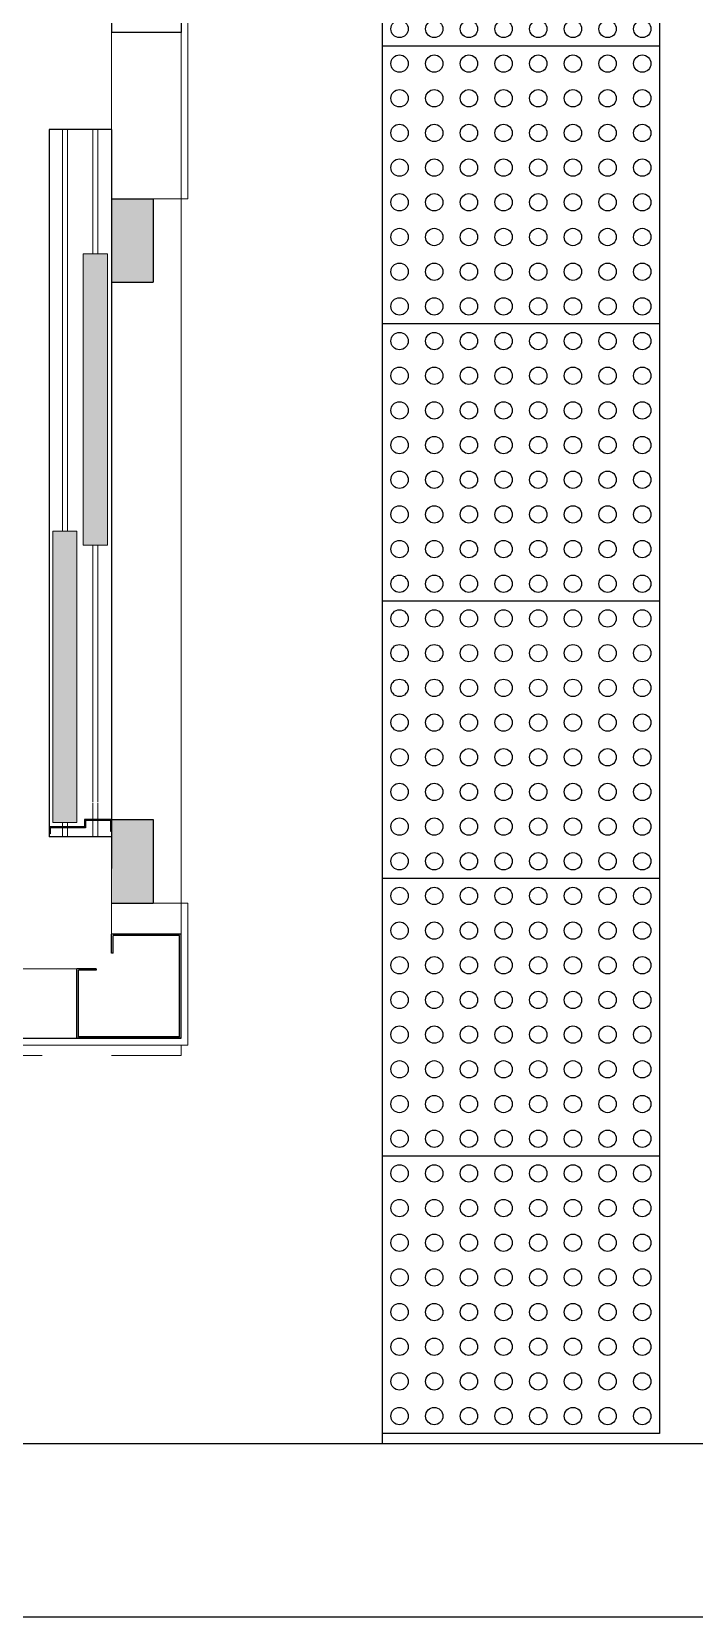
# Model space of a CAD drawing. Extents: x -31 to 207, y 425 to 518.
# Drawn here: x 101.148 to 102.103, y 493.317 to 495.603 of the extents above; entities that cross this region are included whole.
import ezdxf

# ---------------------------------------------------------------- set-up
doc = ezdxf.new("R2010")
doc.units = 0
doc.header["$LTSCALE"] = 0.01
doc.header["$MEASUREMENT"] = 0
doc.linetypes.add('HIDDEN', pattern=[0.375, 0.25, -0.125])
doc.layers.get('0').update_dxf_attribs({"linetype": 'CONTINUOUS'})
for name, color, linetype, lineweight in [('2COTA', 1, 'CONTINUOUS', 9), ('2H', 1, 'HIDDEN', 15), ('3', 1, 'CONTINUOUS', 25), ('AR-ESQ-VT1', 1, 'CONTINUOUS', 9)]:
    doc.layers.add(name, color=color, linetype=linetype, lineweight=lineweight)
for name, color, linetype in [('47', 1, 'CONTINUOUS'), ('AR-ELV', 2, 'CONTINUOUS'), ('AR-PIS', 1, 'CONTINUOUS'), ('BANC', 2, 'CONTINUOUS'), ('PAREDE', 1, 'CONTINUOUS')]:
    doc.layers.add(name, color=color, linetype=linetype)

# ---------------------------------------------------------------- blocks, each defined once
blk = doc.blocks.new('piso podotactil')
for p, q in [((1, 1.4), (1, 1)), ((1.4, 1.4), (1, 1.4)), ((1.4, 1.4), (1.4, 1)), ((1.4, 1), (1, 1))]:
    blk.add_line(p, q)
for centre in [(1.025, 1.375), (1.075, 1.375), (1.125, 1.375), (1.175, 1.375), (1.225, 1.375), (1.275, 1.375), (1.325, 1.375), (1.375, 1.375), (1.025, 1.325), (1.075, 1.325), (1.125, 1.325), (1.175, 1.325), (1.225, 1.325), (1.275, 1.325), (1.325, 1.325), (1.375, 1.325), (1.025, 1.275), (1.075, 1.275), (1.125, 1.275), (1.175, 1.275), (1.225, 1.275), (1.275, 1.275), (1.325, 1.275), (1.375, 1.275), (1.025, 1.225), (1.075, 1.225), (1.125, 1.225), (1.175, 1.225), (1.225, 1.225), (1.275, 1.225), (1.325, 1.225), (1.375, 1.225), (1.025, 1.175), (1.075, 1.175), (1.125, 1.175), (1.175, 1.175), (1.225, 1.175), (1.275, 1.175), (1.325, 1.175), (1.375, 1.175), (1.025, 1.125), (1.075, 1.125), (1.125, 1.125), (1.175, 1.125), (1.225, 1.125), (1.275, 1.125), (1.325, 1.125), (1.375, 1.125), (1.025, 1.075), (1.075, 1.075), (1.125, 1.075), (1.175, 1.075), (1.225, 1.075), (1.275, 1.075), (1.325, 1.075), (1.375, 1.075), (1.025, 1.025), (1.075, 1.025), (1.125, 1.025), (1.175, 1.025), (1.225, 1.025), (1.275, 1.025), (1.325, 1.025), (1.375, 1.025)]:
    blk.add_circle(centre, 0.0125)

msp = doc.modelspace()

# ---------------------------------------------------------------- hatches: boundary and pattern name
at = {"layer": '2COTA', "linetype": 'Continuous'}
for points in [[(101.2634, 495.3619), (101.2634, 495.2419), (101.3234, 495.2419), (101.3234, 495.3619)], [(101.2634, 494.4669), (101.2634, 494.4497), (101.2634, 494.3466), (101.3234, 494.3466), (101.3234, 494.4669)]]:
    msp.add_hatch(color=256, dxfattribs=at).paths.add_polyline_path(points)
at = {"layer": '2COTA', "lineweight": 9, "ltscale": 35}
for points in [[(101.2574, 495.2827), (101.2224, 495.2827), (101.2224, 494.8627), (101.2574, 494.8627)], [(101.2134, 494.8827), (101.1784, 494.8827), (101.1784, 494.4627), (101.2134, 494.4627)]]:
    msp.add_hatch(color=256, dxfattribs=at).paths.add_polyline_path(points)

# ---------------------------------------------------------------- linework, layer by layer
at = {"layer": '2COTA', "ltscale": 35}
for p, q in [((101.1925, 494.8827), (101.1925, 495.4619)), ((101.1997, 494.8827), (101.1997, 495.4619)), ((101.2365, 495.2827), (101.2365, 495.4619)), ((101.2436, 495.2827), (101.2436, 495.4619)), ((101.2574, 495.2827), (101.2224, 495.2827)), ((101.2134, 494.8827), (101.1784, 494.8827)), ((101.2574, 494.8627), (101.2224, 494.8627)), ((101.2365, 494.4919), (101.2365, 494.8627)), ((101.2436, 494.4919), (101.2436, 494.8627)), ((101.2365, 494.4419), (101.2365, 494.4906)), ((101.2436, 494.4419), (101.2436, 494.4906)), ((101.1784, 494.4627), (101.2134, 494.4627)), ((101.2134, 494.4627), (101.1784, 494.4627)), ((101.1925, 494.4419), (101.1925, 494.4627)), ((101.1925, 494.4564), (101.1925, 494.4627)), ((101.1997, 494.4419), (101.1997, 494.4627)), ((101.1997, 494.4564), (101.1997, 494.4627)), ((101.2365, 494.4564), (101.2365, 494.4627)), ((101.2436, 494.4564), (101.2436, 494.4627)), ((101.2634, 494.3466), (101.3234, 494.3466))]:
    msp.add_line(p, q, dxfattribs=at)
at = {"layer": '2COTA', "linetype": 'Continuous'}
for p, q in [((101.2224, 495.2827), (101.2224, 494.8627)), ((101.2574, 495.2827), (101.2574, 494.8627)), ((101.1784, 494.8827), (101.1784, 494.4627)), ((101.2134, 494.8827), (101.2134, 494.4627))]:
    msp.add_line(p, q, dxfattribs=at)
at = {"layer": '2COTA', "ltscale": 0.5}
msp.add_line((101.2634, 494.953), (101.2634, 494.668), dxfattribs=at)
at = {"layer": '2H', "lineweight": 9, "ltscale": 20}
for p, q in [((101.3634, 494.1419), (101.3634, 494.1269)), ((101.3634, 494.1269), (99.5634, 494.1269))]:
    msp.add_line(p, q, dxfattribs=at)
at = {"layer": '3'}
for p, q in [((101.2634, 494.4669), (101.2245, 494.4669)), ((101.2245, 494.4669), (101.2245, 494.4669)), ((101.2245, 494.4669), (101.2245, 494.4564)), ((101.2622, 494.4656), (101.2257, 494.4656)), ((101.2257, 494.4656), (101.2257, 494.4551)), ((101.2372, 494.4669), (101.2269, 494.4669)), ((101.2372, 494.4669), (101.2269, 494.4669)), ((101.2245, 494.4564), (101.1734, 494.4564)), ((101.1958, 494.4564), (101.1734, 494.4564)), ((101.1958, 494.4564), (101.1734, 494.4564)), ((101.1734, 494.4564), (101.1734, 494.446)), ((101.1747, 494.4462), (101.1734, 494.4462)), ((101.2257, 494.4551), (101.1747, 494.4551)), ((101.1747, 494.4551), (101.1747, 494.4462)), ((101.2634, 494.4497), (101.2622, 494.4497))]:
    msp.add_line(p, q, dxfattribs=at)
at = {"layer": '3', "ltscale": 0.5}
for p, q in [((101.2622, 494.4497), (101.2622, 494.4656)), ((101.2634, 494.4497), (101.2634, 494.4669)), ((101.2634, 494.4497), (101.2634, 494.4669))]:
    msp.add_line(p, q, dxfattribs=at)
at = {"layer": '47', "lineweight": 25, "ltscale": 35}
for p, q in [((101.3634, 495.7519), (101.3634, 495.6019)), ((101.2634, 495.6294), (101.2634, 495.6019)), ((101.2634, 495.4619), (101.2634, 495.3369)), ((101.2634, 494.2743), (101.2634, 494.3019)), ((101.3634, 494.1519), (101.3634, 494.3019)), ((101.2654, 494.2743), (101.2654, 494.2999)), ((101.3614, 494.2999), (101.2654, 494.2999)), ((101.3614, 494.1539), (101.3614, 494.2999)), ((101.2654, 494.2743), (101.2634, 494.2743)), ((101.2134, 494.1519), (101.2134, 494.2519)), ((101.241, 494.2519), (101.2134, 494.2519)), ((101.2154, 494.1539), (101.2154, 494.2499)), ((101.241, 494.2499), (101.2154, 494.2499)), ((101.241, 494.2519), (101.241, 494.2499)), ((101.3634, 494.1519), (101.2134, 494.1519)), ((101.3614, 494.1539), (101.2154, 494.1539))]:
    msp.add_line(p, q, dxfattribs=at)
at = {"layer": '47'}
for p, q in [((101.2634, 495.4619), (101.1734, 495.4619)), ((101.2634, 494.4419), (101.1734, 494.4419))]:
    msp.add_line(p, q, dxfattribs=at)
at = {"layer": '47', "ltscale": 35}
for p, q in [((101.2634, 495.3619), (101.3234, 495.3619)), ((101.2634, 495.2419), (101.3234, 495.2419)), ((101.2634, 494.4669), (101.3234, 494.4669)), ((101.2634, 494.3466), (101.3234, 494.3466))]:
    msp.add_line(p, q, dxfattribs=at)
at = {"layer": '47', "ltscale": 0.5}
for p, q in [((101.3234, 495.3619), (101.3234, 495.2419)), ((101.3234, 494.4669), (101.3234, 494.3466))]:
    msp.add_line(p, q, dxfattribs=at)
at = {"layer": 'AR-ELV', "lineweight": 13}
for p, q in [((101.3634, 495.7519), (101.3634, 494.1519)), ((101.2634, 495.6019), (101.2634, 494.3019)), ((101.3634, 494.485), (101.3634, 494.3019)), ((99.7634, 494.2519), (101.2134, 494.2519)), ((99.8614, 494.1519), (101.3634, 494.1519))]:
    msp.add_line(p, q, dxfattribs=at)
at = {"layer": 'AR-ELV'}
msp.add_line((99.7634, 494.1519), (101.3634, 494.1519), dxfattribs=at)
at = {"layer": 'AR-ESQ-VT1'}
for p, q in [((101.3734, 495.7619), (101.3734, 495.3619)), ((101.3234, 495.3619), (101.3734, 495.3619)), ((101.3234, 494.3466), (101.3734, 494.3466)), ((101.3734, 494.3466), (101.3734, 494.1419)), ((101.3734, 494.1419), (99.6034, 494.1419))]:
    msp.add_line(p, q, dxfattribs=at)
at = {"layer": 'AR-PIS'}
msp.add_line((101.6534, 493.5819), (101.6534, 493.5669), dxfattribs=at)
at = {"layer": 'BANC'}
for p, q in [((204.284, 493.5669), (-17.6131, 493.5669)), ((204.284, 493.3169), (-17.6131, 493.3169))]:
    msp.add_line(p, q, dxfattribs=at)
at = {"layer": 'PAREDE', "lineweight": 25, "ltscale": 35}
for p, q in [((101.3634, 495.6019), (101.2634, 495.6019)), ((101.2634, 495.3369), (101.2634, 494.4627)), ((101.3634, 494.3019), (101.2634, 494.3019))]:
    msp.add_line(p, q, dxfattribs=at)
at = {"layer": 'PAREDE', "ltscale": 0.5}
for p, q in [((101.1734, 495.4619), (101.1734, 494.4419)), ((101.2634, 495.3369), (101.2634, 494.3966))]:
    msp.add_line(p, q, dxfattribs=at)

# ---------------------------------------------------------------- block references
at = {"layer": 'AR-PIS', "rotation": 359.9999120264462}
for p in [(100.6534, 494.5819), (100.6534, 494.1819), (100.6534, 493.7819), (100.6534, 493.3819), (100.6534, 492.9819), (100.6534, 492.5819)]:
    msp.add_blockref('piso podotactil', p, dxfattribs=at)

doc.saveas('drawing.dxf')
